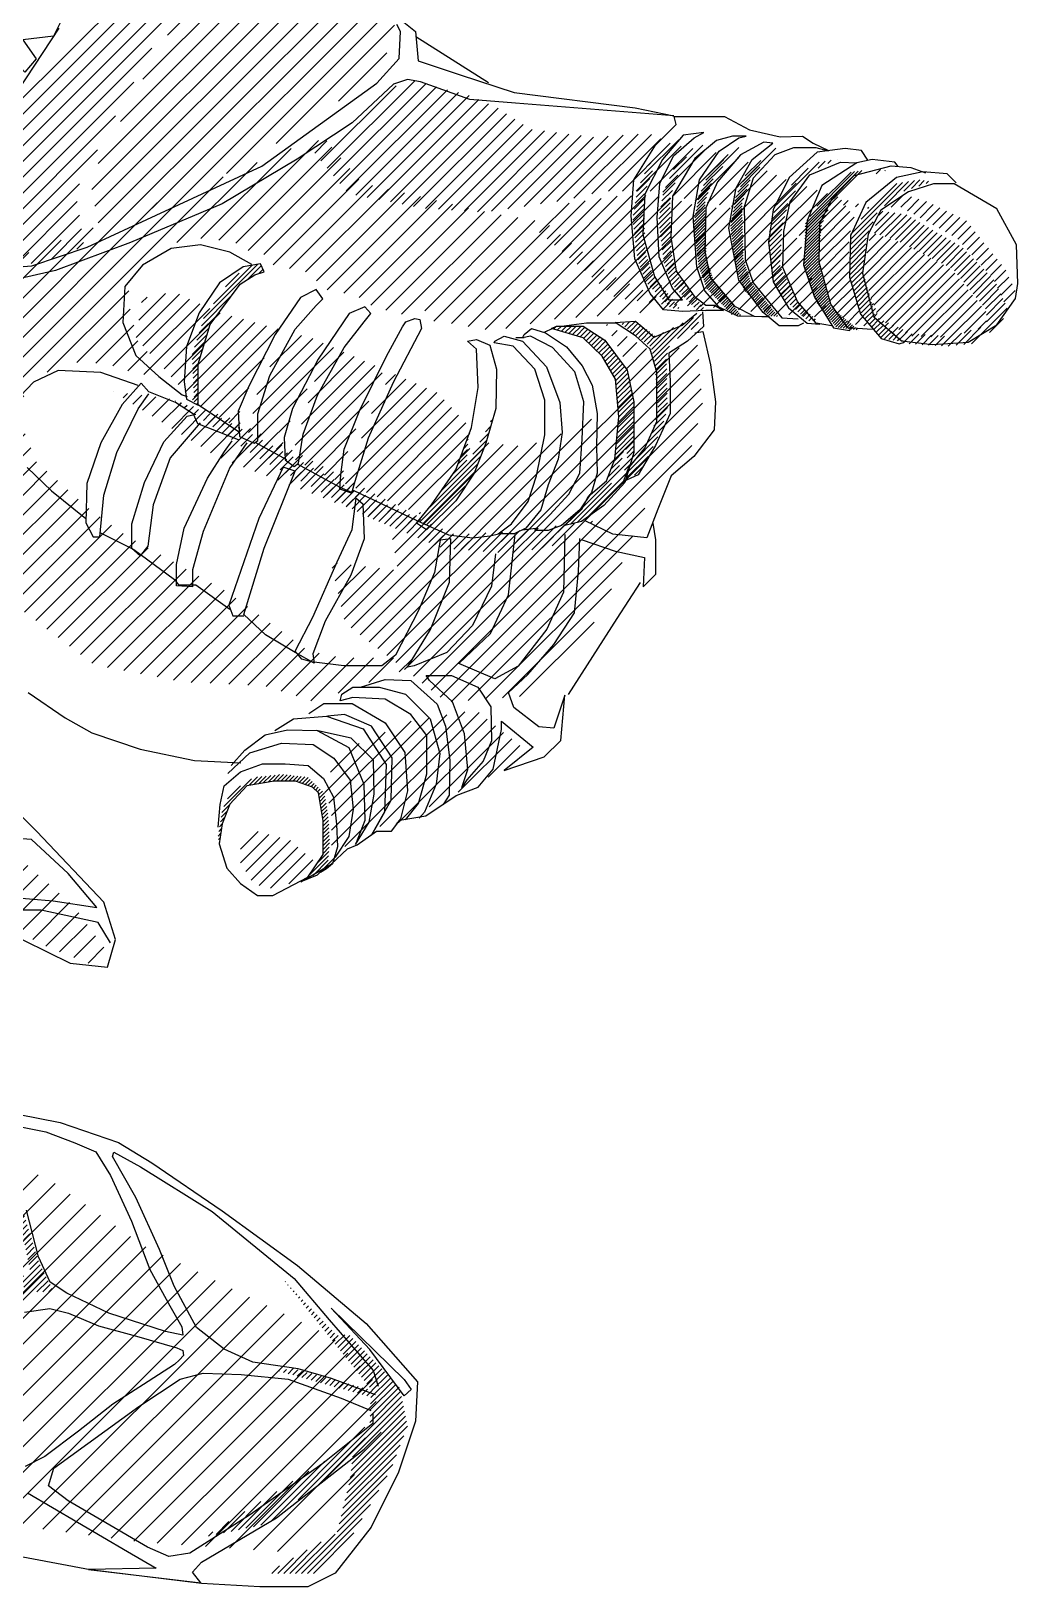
# Model space of a CAD drawing. Header units: inches. Extents: x -18 to 87, y 6 to 85.
# Drawn here: x 64.1 to 86.53, y 5.59 to 40.98 of the extents above; entities that cross this region are included whole.
import ezdxf

# ---------------------------------------------------------------- set-up
doc = ezdxf.new("R2010")
doc.units = ezdxf.units.IN
doc.header["$MEASUREMENT"] = 0
pattern_1 = [(45, (-13.605135, -34.95223), (-0.0561266, 0.0561266), [])]
pattern_2 = [(45, (-13.60513, -34.95223), (-0.1571545, 0.1571545), [])]
pattern_3 = [(45, (-89.8805, -12.918), (-0.2245064, 0.2245064), [])]

msp = doc.modelspace()

# ---------------------------------------------------------------- hatches: boundary and pattern name
h = msp.add_hatch()
h.set_pattern_fill('ANSI31', color=256, scale=2.032, style=0)
h.set_pattern_definition([(45, (-39.1276, -36.64692), (-0.17960512, 0.17960512), [])])
h.paths.add_polyline_path([(67.444, 41.711), (68.346, 42.848), (69.383, 43.526), (72.215, 45.793), (73.232, 47.154), (74.502, 48.115), (75.192, 48.75), (76.009, 48.768), (76.481, 48.605), (76.808, 48.169), (76.754, 47.39), (76.754, 47.045), (77.709, 48.23), (77.709, 49.163), (77.336, 49.77), (76.215, 49.863), (74.674, 49.303), (72.853, 47.95), (71.032, 46.271), (69.911, 45.291), (68.183, 43.611), (66.455, 42.911), (65.661, 41.605), (64.027, 39.739), (62.112, 36.846), (62.252, 35.819), (62.813, 35.726), (62.939, 35.647), (64.322, 35.701), (65.31, 36.078), (65.114, 37.345)])
h = msp.add_hatch()
h.set_pattern_fill('ANSI31', color=256, scale=2.54, style=0)
h.set_pattern_definition(pattern_3)
h.paths.add_polyline_path([(72.813, 42.368), (73.094, 43.301), (73.887, 44.141), (75.242, 45.354), (76.503, 46.754), (77.063, 47.5), (77.156, 48.247), (77.063, 48.713), (76.783, 49.04), (76.036, 49.133), (75.055, 48.666), (73.794, 47.733), (72.487, 46.194), (71.226, 45.26), (69.825, 44.001), (68.751, 43.208), (67.864, 42.088), (66.649, 39.895), (65.435, 37.609), (65.669, 36.396), (68.657, 37.795), (70.619, 39.008), (72.113, 40.222), (72.346, 41.061)])
h = msp.add_hatch()
h.set_pattern_fill('ANSI31', color=256, scale=1.778, style=0)
h.set_pattern_definition(pattern_2)
h.paths.add_polyline_path([(78.716, 38.387), (78.147, 38.656), (76.918, 38.566), (75.449, 38.746), (74.67, 39.255), (74.041, 39.525), (72.752, 39.854), (72.213, 39.674), (71.194, 38.626), (70.444, 38.327), (71.314, 37.279), (73.022, 36.949), (74.43, 36.859), (76.229, 37.129), (77.128, 37.339), (78.387, 37.339), (79.076, 37.129), (80.275, 36.949), (80.964, 36.74), (81.444, 36.32), (81.773, 36.35), (82.433, 37.039), (83.302, 36.919), (81.324, 37.578), (80.065, 38.147)])
h = msp.add_hatch()
h.set_pattern_fill('ANSI31', color=256, scale=2.54, style=0)
h.set_pattern_definition(pattern_3)
h.paths.add_polyline_path([(74.58, 36.834), (71.624, 37.522), (70.797, 38.513), (70.324, 38.443), (67.843, 37.404), (63.407, 35.698), (62.927, 34.525), (63.327, 33.112), (63.092, 31.892), (63.092, 29.755), (63.905, 27.798), (65.532, 26.564), (67.551, 26.173), (69.418, 26.083), (70.533, 25.722), (73.082, 26.616), (72.608, 26.719), (71.166, 26.719), (70.403, 26.884), (68.591, 28.201), (66.236, 29.521), (65.452, 30.086), (64.22, 31.182), (63.85, 32.097), (63.942, 32.745), (64.325, 33.139), (64.893, 33.452), (65.775, 33.422), (66.612, 33.154), (67.181, 33.321), (66.545, 33.857), (66.31, 34.827), (66.344, 35.529), (67.248, 36.131), (67.884, 36.265), (68.687, 36.198), (69.189, 35.897), (69.457, 35.897), (69.457, 35.696), (70.361, 35.496), (70.83, 35.094), (71.499, 34.961), (71.901, 34.693), (72.705, 34.492), (73.073, 34.626), (73.106, 34.392), (73.475, 34.358), (74.613, 34.158), (75.986, 34.425), (77.86, 34.559), (78.831, 34.693), (77.291, 35.429), (75.785, 36.633)])
h = msp.add_hatch()
h.set_pattern_fill('ANSI31', color=256, scale=0.635, style=0)
h.set_pattern_definition(pattern_1)
h.paths.add_polyline_path([(78.251, 37.859), (78.735, 38.374), (78.862, 38.537), (78.154, 37.968), (77.885, 37.369), (77.774, 36.722), (77.892, 35.772), (78.073, 35.271), (78.647, 34.677), (78.854, 34.663), (78.234, 35.44), (78.063, 35.962), (78.04, 36.872), (78.033, 37.248)])
h = msp.add_hatch()
h.set_pattern_fill('ANSI31', color=256, scale=0.635, style=0)
h.set_pattern_definition(pattern_1)
h.paths.add_polyline_path([(78.844, 37.809), (79.328, 38.323), (79.455, 38.486), (78.747, 37.917), (78.478, 37.318), (78.367, 36.672), (78.485, 35.721), (78.666, 35.22), (79.24, 34.627), (79.447, 34.612), (78.828, 35.389), (78.656, 35.911), (78.633, 36.822), (78.626, 37.198)])
h = msp.add_hatch()
h.set_pattern_fill('ANSI31', color=256, scale=0.381, style=0)
h.set_pattern_definition([(45, (-21.92022, -35.082925), (-0.03367596, 0.03367596), [])])
h.paths.add_polyline_path([(79.64, 37.707), (80.125, 38.221), (80.252, 38.385), (79.544, 37.816), (79.275, 37.217), (79.164, 36.57), (79.282, 35.62), (79.463, 35.119), (80.037, 34.525), (80.243, 34.511), (79.624, 35.288), (79.453, 35.81), (79.43, 36.72), (79.422, 37.096)])
h = msp.add_hatch()
h.set_pattern_fill('ANSI31', color=256, scale=0.381, style=0)
h.set_pattern_definition([(45, (-21.07977, -35.106964), (-0.03367596, 0.03367596), [])])
h.paths.add_polyline_path([(80.481, 37.683), (80.965, 38.197), (81.092, 38.361), (80.384, 37.792), (80.115, 37.193), (80.004, 36.546), (80.122, 35.596), (80.303, 35.095), (80.877, 34.501), (81.084, 34.487), (80.465, 35.264), (80.293, 35.786), (80.27, 36.696), (80.263, 37.072)])
h = msp.add_hatch()
h.set_pattern_fill('ANSI31', color=256, scale=0.635, style=0)
h.set_pattern_definition(pattern_1)
h.paths.add_polyline_path([(81.325, 37.14), (81.8, 37.769), (82.43, 38.068), (81.933, 37.979), (81.557, 37.703), (81.016, 36.985), (80.872, 36.334), (80.949, 35.362), (81.204, 34.887), (81.767, 34.39), (81.988, 34.379), (81.568, 34.766), (81.126, 35.627), (81.17, 36.488)])
h = msp.add_hatch()
h.set_pattern_fill('ANSI31', color=256, scale=2.54, style=0)
h.set_pattern_definition(pattern_3)
h.paths.add_polyline_path([(59.563, 31.463), (58.827, 32.868), (58.827, 33.47), (57.965, 36.079), (57.342, 37.59), (57.105, 36.583), (56.964, 35.723), (57.575, 35.706), (57.616, 35.478), (57.075, 34.354), (57.033, 33.855), (56.555, 32.731), (56.346, 32.69), (56.221, 33.023), (55.833, 33.178), (54.644, 31.99), (53.606, 31.19), (53.268, 30.693), (53.034, 29.79), (53.335, 28.653), (54.306, 27.616), (55.813, 26.846), (57.655, 25.374), (59.095, 23.735), (60.099, 22.664), (61.606, 21.627), (64.519, 20.122), (65.457, 19.754), (65.792, 20.088), (65.088, 21.058), (63.615, 22.363), (62.644, 23.501), (61.941, 25.608), (61.338, 27.783), (60.702, 29.389)])
h.paths.add_polyline_path([(56.015, 31.468), (55.851, 31.288), (55.884, 31.764), (55.769, 31.944), (56.031, 31.977), (56.13, 31.846)], flags=16)
h.paths.add_polyline_path([(55.407, 30.38), (55.019, 29.698), (54.798, 28.869), (54.724, 28.334), (54.374, 28.592), (53.858, 29.127), (54.466, 28.703), (54.706, 28.85), (54.853, 29.532), (55.149, 30.324), (55.075, 30.564), (55.315, 30.564)], flags=16)
h.paths.add_polyline_path([(59.593, 30.619), (59.944, 30.38), (59.925, 29.329), (59.851, 30.122)], flags=16)
h.paths.add_polyline_path([(56.255, 27.8), (56.31, 27.487), (56.052, 27.118), (56.108, 27.579), (56.034, 27.726)], flags=16)
h.paths.add_polyline_path([(57.767, 27.026), (58.044, 27.008), (58.155, 26.787), (57.952, 26.694), (57.823, 26.823)], flags=16)
h = msp.add_hatch()
h.set_pattern_fill('ANSI31', color=256, scale=0.635, style=0)
h.set_pattern_definition(pattern_1)
h.paths.add_polyline_path([(83.355, 36.887), (83.864, 37.312), (84.573, 37.552), (84.289, 37.595), (83.765, 37.51), (83.071, 36.845), (82.731, 36.364), (82.703, 35.359), (82.986, 34.538), (83.425, 33.986), (83.949, 33.915), (83.808, 34.029), (83.298, 34.453), (83.015, 35.5), (83.1, 36.321)])
h = msp.add_hatch()
h.set_pattern_fill('ANSI31', color=256, scale=1.778, style=0)
h.set_pattern_definition(pattern_2)
h.paths.add_polyline_path([(81.573, 36.189), (81.165, 36.692), (80.252, 36.956), (79.34, 36.956), (78.715, 37.172), (78.067, 37.244), (77.395, 37.22), (76.218, 37.052), (75.57, 36.476), (76.482, 35.709), (77.371, 34.917), (78.379, 34.773), (79.82, 34.677), (80.852, 34.557), (82.149, 34.461), (82.221, 34.629), (81.813, 35.421)])
h = msp.add_hatch()
h.set_pattern_fill('ANSI31', color=256, scale=1.27, style=0)
h.set_pattern_definition([(45, (-19.21847, -34.75186), (-0.1122532, 0.1122532), [])])
h.paths.add_polyline_path([(82.705, 36.382), (82.843, 36.708), (82.379, 37.322), (82.028, 36.658), (82.003, 35.78), (82.304, 34.715), (82.693, 34.326), (83.182, 34.251), (82.919, 34.602), (82.693, 35.479)])
h = msp.add_hatch()
h.set_pattern_fill('ANSI31', color=256, scale=1.27, style=0)
h.set_pattern_definition([(45, (-20.85483, -36.55287), (-0.1122532, 0.1122532), [])])
h.paths.add_polyline_path([(85.361, 36.668), (84.489, 37.093), (83.84, 37.296), (83.516, 37.033), (83.495, 36.972), (83.881, 36.972), (85.158, 36.263), (85.97, 35.351), (86.274, 34.702), (86.476, 35.067), (86.253, 35.553)])
h = msp.add_hatch()
h.set_pattern_fill('ANSI31', color=256, scale=0.889, style=0)
h.set_pattern_definition([(45, (-20.33772, -36.43131), (-0.07857724, 0.07857724), [])])
h.paths.add_polyline_path([(85.27, 36.06), (83.992, 36.81), (83.404, 36.891), (83.242, 36.384), (83.262, 36.384), (83.769, 36.222), (85.047, 35.574), (85.817, 34.642), (85.817, 34.277), (84.986, 34.034), (84.134, 34.095), (83.384, 34.439), (83.12, 35.128), (83.283, 34.439), (83.931, 33.872), (84.925, 33.811), (85.513, 33.872), (86.061, 34.236), (86.324, 34.601), (86.02, 35.29)])
h = msp.add_hatch()
h.set_pattern_fill('ANSI31', color=256, scale=1.27, style=0)
h.set_pattern_definition([(45, (-13.60513, -34.95223), (-0.1122532, 0.1122532), [])])
h.paths.add_polyline_path([(85.037, 35.553), (83.962, 36.141), (83.191, 36.404), (83.009, 35.472), (83.374, 34.419), (84.144, 34.034), (84.996, 34.014), (85.828, 34.257), (85.807, 34.601)])
h = msp.add_hatch()
h.set_pattern_fill('ANSI31', color=256, scale=1.905, style=0)
h.set_pattern_definition([(45, (-89.8805, -12.91799), (-0.1683798, 0.1683798), [])])
h.paths.add_polyline_path([(69.539, 33.821), (69.77, 34.19), (68.329, 34.588), (67.364, 35.047), (66.629, 34.909), (66.491, 33.991), (67.87, 32.476), (68.878, 31.914), (68.802, 32.002), (68.88, 32.527)])
h.paths.add_polyline_path([(72.128, 33.278), (70.489, 33.991), (69.986, 34.13), (69.706, 33.721), (69.237, 32.717), (69.042, 31.823), (70.673, 30.915), (72.925, 29.997), (74.074, 31.328), (74.074, 31.971), (73.338, 32.751), (72.29, 33.208), (71.772, 32.147), (71.259, 30.764), (71.192, 31.032), (71.415, 31.779), (72.063, 33.163)])
h.paths.add_polyline_path([(70.611, 33.23), (70.198, 31.868), (70.086, 31.5), (70.075, 31.288), (69.784, 31.478), (70.041, 32.281)], flags=16)
h = msp.add_hatch()
h.set_pattern_fill('ANSI31', color=256, scale=2.032, style=0)
h.set_pattern_definition([(45, (-13.60513, -34.95223), (-0.1796051, 0.1796051), [])])
h.paths.add_polyline_path([(78.03, 30.095), (78.63, 30.834), (79.092, 31.434), (79.369, 32.449), (79.231, 34.065), (78.841, 33.778), (78.201, 33.689), (77.152, 34.341), (77.66, 33.372), (77.337, 32.449), (76.505, 31.942), (75.351, 31.526), (74.427, 31.618), (73.041, 29.865), (68.653, 32.172), (67.174, 32.634), (65.973, 32.772), (68.329, 31.295), (72.256, 29.772), (72.44, 28.711), (70.916, 28.895), (71.239, 27.511), (72.487, 26.542), (73.549, 25.711), (75.304, 25.849), (76.321, 26.634), (77.152, 27.926), (77.522, 28.849)])
h = msp.add_hatch()
h.set_pattern_fill('ANSI31', color=256, scale=0.635, style=0)
h.set_pattern_definition([(45, (-16.881946, -32.61368), (-0.0561266, 0.0561266), [])])
h.paths.add_polyline_path([(79.242, 34.275), (79.362, 34.587), (79.121, 34.443), (78.305, 34.035), (77.825, 34.395), (77.513, 34.323), (78.185, 33.795), (78.281, 33.436), (78.353, 32.356), (78.209, 31.805), (77.729, 31.109), (77.633, 30.773), (77.969, 30.965), (78.425, 31.901), (78.569, 32.404), (78.545, 33.579), (78.641, 33.891)])
h = msp.add_hatch()
h.set_pattern_fill('ANSI31', color=256, scale=1.016, style=0)
h.set_pattern_definition([(45, (-13.60513, -34.95223), (-0.08980256, 0.08980256), [])])
h.paths.add_polyline_path([(71.398, 30.558), (68.491, 32.151), (67.335, 32.588), (69.304, 31.245), (71.679, 29.964), (73.461, 29.215), (75.087, 29.09), (75.962, 29.277), (76.9, 29.839), (74.993, 29.59), (73.742, 29.527)])
h = msp.add_hatch()
h.set_pattern_fill('ANSI31', color=256, scale=1.905, style=0)
h.set_pattern_definition([(45, (-96.5372, -10.63706), (-0.1683798, 0.1683798), [])])
h.paths.add_polyline_path([(75.367, 24.599), (74.215, 25.537), (72.721, 25.281), (71.057, 24.556), (70.758, 23.703), (70.929, 23.277), (70.929, 22.254), (72.038, 22.893), (72.678, 23.021), (73.319, 23.448), (74.3, 23.874)])
h = msp.add_hatch()
h.set_pattern_fill('ANSI31', color=256, scale=0.508, style=0)
h.set_pattern_definition([(45, (-13.605135, -34.95223), (-0.04490128, 0.04490128), [])])
h.paths.add_polyline_path([(70.395, 24.004), (69.815, 24.072), (69.168, 24.004), (68.64, 23.664), (68.452, 23.272), (68.35, 22.676), (68.378, 22.494), (68.447, 22.945), (68.621, 23.397), (69.003, 23.813), (69.629, 23.917), (70.115, 23.917), (70.497, 23.778), (70.634, 23.653), (70.741, 23.015), (70.741, 22.251), (70.393, 21.73), (70.684, 21.839), (70.855, 22.114), (70.889, 22.523), (70.855, 23.153), (70.77, 23.647)])
h = msp.add_hatch()
h.set_pattern_fill('ANSI31', color=256, scale=1.778, style=0)
h.set_pattern_definition(pattern_2)
h.paths.add_polyline_path([(70.53, 22.102), (69.997, 22.564), (69.251, 22.777), (68.877, 22.493), (68.824, 22.12), (69.162, 21.569), (69.695, 21.445), (70.345, 21.779)])
h = msp.add_hatch()
h.set_pattern_fill('ANSI31', color=256, scale=0.762, style=0)
h.set_pattern_definition([(45, (-15.02017, -7.82139), (-0.06735192, 0.06735192), [])])
h.paths.add_polyline_path([(60.718, 13.849), (60.227, 14.339), (60.087, 15.54), (59.682, 16.361), (59.858, 15.823), (60.019, 14.988), (60.087, 14.328), (59.925, 14.194), (59.251, 14.571), (57.082, 15.325), (56.92, 15.809), (56.448, 17.358), (55.721, 18.394), (56.354, 17.142), (56.61, 16.2), (56.704, 15.688), (56.57, 15.459), (56.691, 15.271), (56.502, 15.459), (56.246, 15.728), (53.719, 16.52), (53.325, 16.771), (53.134, 17.999), (52.573, 19.179), (52.06, 19.644), (50.431, 19.971), (50.448, 19.667), (52.02, 19.346), (52.544, 18.923), (52.781, 18.315), (52.967, 17.116), (53.086, 16.811), (52.629, 16.811), (50.532, 17.538), (50.346, 18.112), (50.211, 19.954), (49.738, 20.427), (47.7, 20.722), (47.805, 20.557), (49.707, 20.198), (50.066, 19.779), (50.111, 17.954), (49.991, 17.714), (48.524, 18.118), (47.64, 18.612), (46.98, 17.993), (47.636, 18.201), (49.364, 17.591), (49.856, 17.412), (49.573, 16.891), (49.111, 16.251), (49.736, 16.311), (50.213, 17.263), (53.029, 16.549), (53.163, 16.251), (52.152, 14.986), (52.177, 14.83), (53.431, 16.264), (54.371, 16.132), (56.259, 15.467), (56.586, 15.21), (56.796, 15.246), (56.738, 14.954), (55.277, 13.366), (54.888, 13.209), (46.253, 17.344), (45.413, 16.816), (44.916, 16.428), (45.009, 16.04), (47.029, 14.783), (47.418, 14.767), (47.263, 15.031), (45.305, 16.18), (45.398, 16.552), (46.206, 17.034), (46.812, 17.018), (48.754, 16.087), (49.112, 15.652), (49.656, 15.559), (51.365, 14.72), (52.111, 14.394), (53.462, 13.384), (54.621, 13.028), (54.327, 12.735), (53.879, 12.442), (54.93, 12.766), (55.502, 12.72), (57.599, 11.551), (57.461, 11.24), (56.926, 10.705), (57.893, 11.361), (60.31, 10.17), (60.31, 9.756), (60.915, 9.722), (62.193, 9.273), (63.609, 8.289), (62.4, 9.307), (61.398, 10.015), (61.416, 10.308), (63.799, 11.827), (64.104, 12.299), (64.618, 12.299), (64.275, 12.983), (63.59, 15.183), (64.08, 12.763), (64.006, 12.665), (63.42, 12.681)])
h.paths.add_polyline_path([(60.342, 13.495), (61.04, 13.472), (62.882, 12.661), (63.809, 12.455), (63.969, 12.398), (63.683, 11.941), (62.676, 11.563), (61.223, 10.306), (60.891, 10.169), (60.067, 10.432), (58.603, 11.495), (58.454, 11.323), (57.699, 11.415), (57.699, 11.609), (57.401, 11.849), (57.276, 12.078), (55.481, 13.054), (55.563, 13.5), (57.022, 15.068), (57.35, 14.949), (59.402, 14.202), (59.913, 13.956), (59.919, 13.678), (58.317, 11.849), (58.019, 11.758), (57.436, 11.895), (57.779, 11.62), (57.848, 11.472), (58.431, 11.426), (58.717, 12.101)], flags=16)
h = msp.add_hatch()
h.set_pattern_fill('ANSI31', color=256, scale=3.302, style=0)
h.set_pattern_definition([(45, (-9.69074, -19.8823), (-0.2918583, 0.2918583), [])])
h.paths.add_polyline_path([(72.041, 10.118), (70.964, 11.266), (66.655, 13.347), (64.428, 14.926), (60.909, 15.715), (56.887, 16.504), (54.66, 17.868), (55.594, 16.433), (61.34, 14.136), (63.063, 12.701), (63.135, 12.127), (59.831, 12.199), (56.815, 13.562), (53.726, 14.782), (51.428, 14.782), (50.71, 13.993), (48.268, 15.93), (43.958, 17.581), (48.124, 15.141), (50.566, 13.419), (52.362, 12.773), (54.947, 11.122), (57.461, 9.328), (59.903, 8.324), (63.351, 7.032), (66.655, 6.601), (69.815, 6.386), (71.251, 7.462)])
h = msp.add_hatch()
h.set_pattern_fill('ANSI31', color=256, scale=0.762, style=0)
h.set_pattern_definition([(45, (-18.93847, -17.82742), (-0.06735192, 0.06735192), [])])
h.paths.add_polyline_path([(72.661, 9.254), (72.482, 10.115), (71.322, 11.334), (71.055, 11.304), (69.835, 12.582), (71.858, 10.056), (70.043, 10.561), (69.716, 10.502), (71.828, 9.907), (71.798, 9.313), (70.787, 8.451), (68.05, 6.727), (69.478, 7.024), (71.412, 8.54), (71.352, 8.035), (71.055, 6.816), (69.448, 5.895), (70.132, 5.895), (70.638, 5.895), (71.441, 6.816), (72.274, 8.243)])

# ---------------------------------------------------------------- linework, layer by layer
for p, q in [((72.85, 40.855), (74.496, 39.811)), ((81.702, 36.527), (82.984, 37.809)), ((81.703, 36.597), (82.903, 37.796)), ((81.804, 36.764), (82.823, 37.783)), ((81.966, 36.994), (82.742, 37.77)), ((83.311, 37.732), (83.411, 37.832)), ((83.515, 37.801), (83.528, 37.815)), ((81.698, 36.389), (82.222, 36.913)), ((81.7, 36.458), (82.277, 37.036)), ((81.69, 36.111), (82.062, 36.484)), ((81.692, 36.181), (82.07, 36.559)), ((81.694, 36.25), (82.112, 36.668)), ((81.696, 36.319), (82.167, 36.791)), ((81.68, 35.765), (82.024, 36.108)), ((81.682, 35.834), (82.031, 36.184)), ((81.684, 35.903), (82.039, 36.259)), ((81.686, 35.973), (82.047, 36.334)), ((81.688, 36.042), (82.055, 36.409)), ((81.676, 35.626), (82.008, 35.958)), ((81.678, 35.696), (82.016, 36.033)), ((81.691, 35.574), (82, 35.883)), ((81.709, 35.524), (81.992, 35.808)), ((68.024, 34.441), (69.258, 35.676)), ((68.245, 34.775), (69.124, 35.653)), ((68.52, 35.162), (68.83, 35.472)), ((69.028, 35.333), (69.339, 35.644)), ((69.268, 35.461), (69.374, 35.567)), ((81.726, 35.474), (81.993, 35.741)), ((81.743, 35.424), (82.007, 35.688)), ((81.76, 35.374), (82.021, 35.635)), ((81.778, 35.324), (82.036, 35.582)), ((81.795, 35.274), (82.05, 35.529)), ((81.812, 35.224), (82.064, 35.476)), ((81.83, 35.173), (82.079, 35.423)), ((81.847, 35.123), (82.093, 35.37)), ((81.864, 35.073), (82.107, 35.317)), ((81.881, 35.023), (82.122, 35.264)), ((81.899, 34.973), (82.136, 35.211)), ((81.916, 34.923), (82.15, 35.158)), ((81.933, 34.873), (82.165, 35.105)), ((81.95, 34.823), (82.179, 35.052)), ((67.972, 34.277), (68.673, 34.978)), ((81.974, 34.779), (82.193, 34.999)), ((82.004, 34.742), (82.208, 34.946)), ((82.034, 34.704), (82.222, 34.893)), ((82.064, 34.667), (82.237, 34.84)), ((82.093, 34.629), (82.251, 34.787)), ((82.123, 34.592), (82.265, 34.734)), ((82.153, 34.554), (82.293, 34.694)), ((67.921, 34.113), (68.343, 34.535)), ((82.183, 34.517), (82.33, 34.664)), ((82.213, 34.479), (82.367, 34.633)), ((82.243, 34.442), (82.403, 34.602)), ((82.272, 34.404), (82.44, 34.572)), ((82.302, 34.367), (82.477, 34.541)), ((82.332, 34.329), (82.514, 34.511)), ((82.362, 34.291), (82.55, 34.48)), ((82.392, 34.254), (82.587, 34.449)), ((82.445, 34.24), (82.624, 34.419)), ((82.504, 34.232), (82.661, 34.388)), ((82.563, 34.224), (82.697, 34.358)), ((67.817, 33.786), (68.099, 34.068)), ((67.869, 33.949), (68.147, 34.227)), ((75.307, 34.005), (75.118, 34.005)), ((75.78, 34.137), (75.951, 34.213)), ((75.977, 34.2), (76.046, 34.269)), ((76.064, 34.174), (76.159, 34.269)), ((76.151, 34.149), (76.271, 34.269)), ((76.238, 34.124), (76.383, 34.269)), ((76.325, 34.099), (76.496, 34.269)), ((76.412, 34.074), (76.608, 34.269)), ((76.499, 34.048), (76.693, 34.242)), ((76.586, 34.023), (76.761, 34.198)), ((76.666, 33.991), (76.829, 34.153)), ((76.723, 33.936), (76.896, 34.109)), ((76.781, 33.881), (76.964, 34.065)), ((76.838, 33.826), (77.032, 34.02)), ((76.895, 33.771), (77.1, 33.976)), ((82.623, 34.216), (82.734, 34.327)), ((82.682, 34.208), (82.771, 34.296)), ((82.741, 34.2), (82.808, 34.266)), ((82.801, 34.191), (82.846, 34.236)), ((82.86, 34.183), (82.883, 34.206)), ((82.919, 34.175), (82.92, 34.177)), ((67.765, 33.508), (68.005, 33.748)), ((67.766, 33.622), (68.052, 33.908)), ((76.953, 33.716), (77.161, 33.924)), ((77.01, 33.661), (77.209, 33.86)), ((77.068, 33.607), (77.257, 33.796)), ((77.114, 33.541), (77.305, 33.732)), ((77.155, 33.469), (77.353, 33.668)), ((67.77, 33.402), (67.957, 33.589)), ((67.775, 33.295), (67.91, 33.429)), ((67.781, 33.188), (67.902, 33.309)), ((77.195, 33.398), (77.401, 33.604)), ((77.236, 33.326), (77.45, 33.54)), ((77.277, 33.255), (77.498, 33.476)), ((77.318, 33.184), (77.546, 33.411)), ((77.359, 33.112), (77.594, 33.347)), ((77.392, 33.033), (77.642, 33.283)), ((64.157, 32.992), (63.72, 32.531)), ((64.715, 33.259), (64.157, 32.992)), ((65.685, 33.21), (64.715, 33.259)), ((66.534, 32.919), (65.685, 33.21)), ((67.786, 33.081), (67.902, 33.197)), ((67.791, 32.974), (67.902, 33.085)), ((67.796, 32.867), (67.902, 32.973)), ((77.401, 32.93), (77.669, 33.198)), ((77.41, 32.827), (77.688, 33.105)), ((77.419, 32.723), (77.708, 33.012)), ((77.428, 32.62), (77.728, 32.92)), ((67.802, 32.76), (67.902, 32.86)), ((67.807, 32.653), (67.902, 32.748)), ((67.812, 32.546), (67.902, 32.636)), ((77.438, 32.517), (77.747, 32.827)), ((77.447, 32.414), (77.767, 32.734)), ((77.456, 32.311), (77.786, 32.641)), ((67.866, 32.488), (67.902, 32.524)), ((67.902, 32.486), (68.836, 31.853)), ((77.428, 31.835), (77.806, 32.212)), ((77.441, 31.959), (77.806, 32.324)), ((77.453, 32.084), (77.806, 32.437)), ((77.465, 32.208), (77.806, 32.549)), ((74.43, 31.867), (74.545, 31.982)), ((74.549, 32.099), (74.59, 32.139)), ((77.392, 31.461), (77.806, 31.875)), ((77.404, 31.586), (77.806, 31.988)), ((77.416, 31.71), (77.806, 32.1)), ((69.203, 31.62), (69.904, 31.237)), ((73.937, 31.486), (74.03, 31.579)), ((74.004, 31.665), (74.037, 31.699)), ((74.141, 31.353), (74.455, 31.667)), ((74.306, 31.631), (74.5, 31.824)), ((77.38, 31.337), (77.806, 31.763)), ((77.614, 31.459), (77.806, 31.651)), ((77.642, 31.374), (77.806, 31.539)), ((73.165, 30.153), (74.323, 31.311)), ((73.437, 30.537), (74.394, 31.494)), ((73.688, 30.9), (74.008, 31.221)), ((73.804, 31.128), (74.016, 31.34)), ((73.87, 31.307), (74.023, 31.46)), ((77.283, 31.016), (77.535, 31.267)), ((77.353, 31.198), (77.57, 31.415)), ((77.652, 31.272), (77.806, 31.426)), ((77.658, 31.166), (77.77, 31.279)), ((64.011, 31.053), (64.569, 30.519)), ((70.154, 31.137), (71.121, 30.603)), ((72.939, 29.814), (74.251, 31.127)), ((73.016, 29.78), (74.18, 30.943)), ((76.517, 29.8), (77.644, 30.927)), ((76.66, 30.168), (77.387, 30.895)), ((77.213, 30.833), (77.474, 31.095)), ((77.593, 30.989), (77.721, 31.117)), ((64.569, 30.519), (65.345, 29.889)), ((71.121, 30.603), (71.388, 30.487)), ((71.388, 30.487), (71.421, 30.537)), ((71.421, 30.537), (72.889, 29.837)), ((73.093, 29.745), (73.972, 30.624)), ((76.367, 29.763), (77.299, 30.695)), ((76.747, 29.919), (77.569, 30.74)), ((76.789, 30.409), (76.814, 30.435)), ((72.889, 29.837), (73.59, 29.52)), ((65.661, 29.574), (66.437, 29.186)), ((73.59, 29.52), (74.134, 29.451)), ((74.134, 29.451), (74.54, 29.497)), ((74.54, 29.497), (74.725, 29.543)), ((75.269, 29.635), (75.572, 29.673)), ((66.437, 29.186), (67.359, 28.507)), ((67.359, 28.507), (67.456, 28.386)), ((67.456, 28.386), (67.844, 28.386)), ((67.844, 28.386), (68.621, 27.829)), ((77.425, 27.619), (77.955, 28.437)), ((76.317, 25.886), (77.425, 27.619)), ((63.084, 16.48), (64.761, 16.153)), ((62.96, 16.233), (64.434, 15.942)), ((64.434, 15.942), (65.099, 15.693)), ((64.761, 16.153), (66.089, 15.696)), ((65.099, 15.693), (65.577, 15.486)), ((66.089, 15.696), (66.85, 15.233)), ((65.577, 15.486), (65.909, 14.946)), ((65.953, 15.376), (65.986, 15.476)), ((66.485, 14.445), (65.953, 15.376)), ((65.986, 15.476), (66.585, 15.144)), ((66.85, 15.233), (68.446, 14.144)), ((65.909, 14.946), (66.387, 13.908)), ((66.585, 15.144), (68.216, 14.129)), ((64.268, 13.099), (63.998, 14.157)), ((67.018, 13.265), (66.485, 14.445)), ((66.387, 13.908), (66.802, 12.808)), ((68.216, 14.129), (70.08, 12.6)), ((68.446, 14.144), (70.158, 12.9)), ((64.538, 12.518), (64.268, 13.099)), ((67.355, 12.427), (67.018, 13.265)), ((66.802, 12.808), (67.259, 11.978)), ((70.158, 12.9), (71.715, 11.577)), ((64.912, 12.269), (64.538, 12.518)), ((67.862, 11.49), (67.355, 12.427)), ((70.08, 12.6), (70.88, 11.664)), ((65.868, 11.812), (64.912, 12.269)), ((63.955, 11.84), (64.531, 11.919)), ((64.531, 11.919), (64.95, 11.814)), ((64.95, 11.814), (65.632, 11.526)), ((67.155, 11.397), (65.868, 11.812)), ((67.259, 11.978), (67.529, 11.501)), ((71.803, 10.99), (70.924, 11.928)), ((70.924, 11.928), (72.58, 10.302)), ((65.632, 11.526), (66.496, 11.291)), ((67.55, 11.314), (67.155, 11.397)), ((67.529, 11.501), (67.55, 11.314)), ((68.488, 10.999), (67.862, 11.49)), ((70.88, 11.664), (71.877, 10.507)), ((71.715, 11.577), (72.883, 10.255)), ((66.496, 11.291), (67.413, 11.029)), ((67.413, 11.029), (67.552, 10.962)), ((69.143, 10.701), (68.488, 10.999)), ((72.58, 9.936), (71.803, 10.99)), ((67.361, 10.644), (66.76, 10.26)), ((67.479, 10.753), (67.361, 10.644)), ((67.57, 10.853), (67.479, 10.753)), ((67.552, 10.962), (67.57, 10.853)), ((70.171, 10.552), (69.143, 10.701)), ((66.551, 9.689), (67.49, 10.314)), ((67.49, 10.314), (68.011, 10.448)), ((68.011, 10.448), (68.875, 10.418)), ((68.875, 10.418), (69.947, 10.314)), ((69.947, 10.314), (71.154, 9.883)), ((70.93, 10.329), (70.171, 10.552)), ((71.928, 9.957), (70.93, 10.329)), ((71.877, 10.507), (71.994, 10.155)), ((72.58, 10.302), (72.742, 10.082)), ((66.76, 10.26), (65.958, 9.747)), ((72.742, 10.082), (72.58, 9.936)), ((72.883, 10.255), (72.844, 9.361)), ((64.615, 8.29), (66.551, 9.689)), ((65.958, 9.747), (65.177, 9.131)), ((71.154, 9.883), (71.824, 9.6)), ((71.869, 9.302), (70.737, 8.394)), ((71.869, 9.54), (71.869, 9.302)), ((72.844, 9.361), (72.455, 8.194)), ((65.177, 9.131), (64.417, 8.556)), ((71.675, 8.722), (72.062, 9.109)), ((64.417, 8.556), (63.965, 8.33)), ((69.679, 7.159), (71.675, 8.722)), ((64.496, 7.888), (64.615, 8.29)), ((70.737, 8.394), (69.068, 7.219)), ((72.455, 8.194), (71.832, 6.949)), ((64.943, 7.546), (64.496, 7.888)), ((64.02, 7.729), (66.294, 6.394)), ((66.745, 6.489), (64.943, 7.546)), ((69.068, 7.219), (67.713, 6.356)), ((67.973, 6.152), (69.679, 7.159)), ((71.832, 6.949), (71.015, 5.899)), ((66.294, 6.394), (66.942, 6.016)), ((67.236, 6.281), (66.745, 6.489)), ((65.448, 5.977), (63.385, 6.366)), ((67.713, 6.356), (67.236, 6.281)), ((67.773, 5.921), (67.973, 6.152)), ((66.942, 6.016), (65.408, 5.984)), ((65.408, 5.984), (67.962, 5.68)), ((67.979, 5.666), (65.448, 5.977)), ((67.962, 5.68), (67.773, 5.921)), ((69.302, 5.588), (67.979, 5.666)), ((71.015, 5.899), (70.392, 5.588)), ((70.392, 5.588), (69.302, 5.588))]:
    msp.add_line(p, q)
for points in [[(64.733, 41.049), (63.612, 39.343), (62.545, 37.717), (62.065, 36.89), (61.904, 36.33), (61.958, 35.93), (62.278, 35.664), (63.025, 35.557), (64.119, 35.637), (65.373, 36.064), (69.349, 37.903), (71.964, 39.796), (72.471, 40.356), (72.498, 40.969), (72.417, 41.129)], [(64.783, 41.213), (64.61, 40.866), (63.915, 40.779), (64.219, 40.346), (63.959, 40.042), (63.481, 40.563), (63.395, 41.256)], [(72.578, 41.182), (72.844, 40.969), (72.898, 40.303), (73.858, 39.983), (75.086, 39.583), (77.834, 39.236), (78.715, 39.05), (75.112, 39.343), (74.072, 39.423), (72.951, 39.823), (72.658, 39.876), (72.337, 39.769), (71.404, 38.89), (70.149, 38.063), (68.442, 37.05), (66.36, 36.17), (64.653, 35.531), (63.959, 35.371)], [(81.659, 34.335), (81.537, 34.274), (81.109, 34.274), (80.742, 34.579), (80.191, 35.312), (79.967, 36.494), (80.13, 37.41), (80.497, 38.062), (80.966, 38.429), (80.762, 38.449), (80.232, 38.164), (79.702, 37.553), (79.437, 36.962), (79.417, 35.964), (79.539, 35.373), (80.09, 34.722), (80.538, 34.498), (80.885, 34.477), (80.171, 34.498), (79.743, 34.701), (79.417, 35.068), (79.233, 35.618), (79.152, 36.759), (79.295, 37.594), (79.743, 38.245), (80.191, 38.551), (80.355, 38.592), (80.049, 38.592), (79.682, 38.49), (79.193, 38.082), (78.683, 37.227), (78.642, 36.29), (78.764, 35.516), (79.172, 34.946), (79.437, 34.742), (79.641, 34.742), (79.845, 34.62), (79.437, 34.62), (78.907, 34.599), (78.479, 34.64), (78.173, 35.007), (77.827, 35.801), (77.745, 36.779), (77.806, 37.594), (78.296, 38.388), (78.764, 38.856), (78.724, 39.04), (79.865, 39.04), (80.436, 38.734), (81.129, 38.571), (81.639, 38.592), (81.884, 38.429), (82.23, 38.266)], [(82.23, 38.245), (81.945, 38.327), (81.435, 38.327), (81.007, 38.164), (80.518, 37.634), (80.314, 36.983), (80.334, 35.781), (80.518, 35.251), (81.17, 34.457), (81.537, 34.437)], [(83.12, 38.04), (82.976, 38.265), (82.607, 38.306), (81.972, 38.224), (81.337, 37.651), (80.968, 36.914), (80.865, 36.177), (80.968, 35.276), (81.316, 34.682), (81.746, 34.334), (82.033, 34.313)], [(82.3, 34.272), (81.951, 34.334), (81.521, 34.825), (81.193, 35.603), (81.214, 36.422), (81.357, 37.098), (81.808, 37.712), (82.505, 37.999), (82.874, 37.979)], [(83.816, 37.897), (83.734, 37.999), (83.222, 38.06), (82.874, 37.979), (82.074, 37.467), (81.746, 36.668), (81.664, 35.665), (81.91, 34.928), (82.341, 34.231), (82.71, 34.17), (82.751, 34.252)], [(83.222, 34.19), (82.669, 34.231), (82.279, 34.764), (82.013, 35.726), (82.033, 36.607), (82.32, 37.18), (82.812, 37.692), (83.652, 37.917), (84.103, 37.876), (84.431, 37.753)], [(85.128, 37.528), (84.923, 37.733), (84.37, 37.774), (83.775, 37.651), (83.079, 37.078), (82.73, 36.32), (82.71, 35.378), (82.956, 34.539), (83.427, 33.986), (83.837, 33.863), (83.96, 33.904)], [(69.12, 35.669), (68.619, 35.953), (67.952, 36.119), (67.285, 36.036), (66.635, 35.653), (66.234, 35.169), (66.184, 34.353), (66.485, 33.603), (67.002, 33.12), (67.535, 32.703), (67.652, 32.67)], [(76.159, 34.269), (76.727, 34.345), (77.427, 34.345)], [(79.361, 34.592), (79.391, 34.258), (79.026, 33.923), (78.6, 33.65), (78.63, 33.011), (78.63, 32.281), (78.295, 31.551), (77.899, 30.882), (77.565, 30.73), (77.686, 31.034), (78.052, 31.49), (78.326, 32.098), (78.326, 33.224), (78.173, 33.741), (77.839, 34.045), (77.382, 34.349), (77.839, 34.38), (78.265, 34.015), (78.904, 34.288), (79.239, 34.562)], [(79.194, 34.114), (79.369, 34.143), (79.543, 33.389), (79.659, 32.548), (79.63, 31.91), (79.165, 31.3), (78.652, 30.86), (78.347, 30.106), (78.102, 29.455), (77.327, 29.536), (76.695, 29.841)], [(68.815, 31.683), (67.893, 32.047), (67.796, 32.265), (67.383, 32.531), (66.777, 32.774), (66.607, 32.968), (66.17, 32.483), (65.685, 31.61), (65.37, 30.689), (65.345, 29.792), (65.515, 29.477), (65.661, 29.477), (65.758, 30.422), (66.049, 31.392), (66.534, 32.386), (66.777, 32.725)], [(67.942, 32.071), (67.262, 31.271), (66.874, 30.204), (66.753, 29.259), (66.583, 29.041), (66.389, 29.21), (66.389, 29.768), (66.68, 30.713), (67.117, 31.634), (67.65, 32.216), (67.844, 32.265)], [(69.009, 31.61), (68.621, 31.053), (68.014, 29.598), (67.772, 28.726), (67.772, 28.338), (67.408, 28.362), (67.408, 28.847), (67.578, 29.671), (68.111, 30.81), (68.5, 31.416), (68.669, 31.659)], [(74.66, 29.091), (74.567, 28.353), (74.136, 27.461), (73.552, 26.847), (72.813, 26.539), (72.66, 26.509), (73.183, 27.369), (73.613, 28.445), (73.644, 29.429), (73.398, 29.398), (73.275, 28.66), (72.906, 27.8), (72.383, 26.785), (72.075, 26.539), (71.214, 26.539), (70.475, 26.631), (70.26, 26.693), (70.106, 26.877), (70.506, 27.646), (71.06, 28.906), (71.398, 29.644), (71.49, 30.351), (71.644, 30.228), (71.675, 29.429), (71.367, 28.599), (70.783, 27.554), (70.506, 26.816), (70.537, 26.601), (70.106, 26.847), (69.429, 27.246), (68.937, 27.707), (69.398, 29.214), (70.106, 30.966), (69.829, 31.058), (69.275, 29.89), (68.598, 27.923), (68.691, 27.677), (68.937, 27.677)], [(76.628, 29.408), (77.379, 29.148), (78.043, 29.004), (78.014, 28.34), (78.303, 28.629), (78.303, 29.408), (78.245, 29.783)], [(68.576, 24.093), (69.077, 24.562), (69.796, 24.78), (70.514, 24.749), (70.983, 24.437), (71.358, 23.937), (71.421, 23.281), (71.327, 22.657), (71.015, 22.188), (70.608, 21.782), (70.233, 21.626), (70.921, 22.032), (71.296, 22.376), (71.515, 22.469), (71.952, 22.782), (72.296, 22.782), (72.484, 23.031), (73.078, 23.125), (73.765, 23.594), (74.265, 23.781), (74.609, 24.187), (74.797, 25.093), (74.797, 25.28), (75.516, 24.687), (74.859, 24.156), (75.766, 24.468), (76.141, 24.843), (76.235, 25.873), (75.985, 25.124), (75.641, 25.155), (75.078, 25.592), (74.953, 25.936), (75.391, 26.342), (75.985, 27.029), (76.453, 27.747), (76.547, 28.684), (76.579, 29.434)], [(76.235, 29.527), (76.203, 28.216), (75.828, 27.372), (75.172, 26.529), (74.641, 26.248), (73.828, 26.592), (74.547, 27.279), (74.953, 28.153), (75.109, 29.527)], [(71.592, 26.053), (72.152, 26.227), (72.732, 26.207), (73.332, 25.666), (73.525, 25.164), (73.622, 24.391), (73.603, 23.599), (73.467, 23.387)], [(64.036, 25.933), (64.876, 25.356), (65.48, 25.015), (66.583, 24.647), (67.818, 24.385), (68.868, 24.332)], [(72.616, 23.039), (72.906, 23.406), (73.1, 24.082), (73.1, 24.952), (72.732, 25.435), (72.152, 25.782), (71.418, 25.821), (71.128, 25.744), (71.166, 25.898), (71.418, 26.053), (72.017, 26.053), (72.616, 25.898), (73.177, 25.338), (73.39, 24.546), (73.313, 23.85), (73.042, 23.213), (72.926, 23.078)], [(70.412, 25.454), (70.76, 25.686), (71.398, 25.686), (72.152, 25.241), (72.597, 24.565), (72.655, 23.696), (72.5, 23.058), (72.404, 22.942)], [(69.639, 25.068), (70.064, 25.338), (70.818, 25.396), (71.65, 25.106), (72.172, 24.295), (72.133, 23.213), (71.843, 22.691), (72.288, 23.483), (72.307, 24.449), (71.843, 25.164), (71.224, 25.435), (70.838, 25.396)], [(68.653, 24.275), (68.962, 24.623), (69.426, 24.971), (69.929, 25.087), (70.605, 25.068), (71.321, 24.681), (71.669, 23.85), (71.688, 23.02), (71.476, 22.479), (71.785, 22.981), (71.901, 23.619), (71.882, 24.391), (71.379, 24.894), (70.586, 25.068)], [(65.907, 20.237), (65.628, 20.7), (64.329, 20.979), (63.092, 20.979), (63.587, 20.484), (62.597, 21.01), (61.174, 21.906), (61.05, 22.493), (60.463, 22.493), (60.122, 22.74), (58.792, 23.729), (58.235, 24.347), (58.421, 24.409), (60.896, 24.316), (60.988, 22.833), (60.091, 22.833)], [(68.358, 22.867), (68.396, 23.386), (68.488, 23.812), (68.859, 24.127), (69.36, 24.313), (69.879, 24.313), (70.398, 24.275), (70.75, 23.979), (70.973, 23.553), (71.047, 22.942), (71.066, 22.423), (70.954, 22.034), (70.818, 21.924), (70.684, 21.839)], [(62.888, 20.807), (64.991, 19.779), (65.842, 19.689), (66.021, 20.315), (65.752, 21.165), (64.23, 22.775), (63.246, 23.759)]]:
    msp.add_lwpolyline(points)
for points in [[(79.396, 38.673), (78.928, 38.612), (78.459, 38.062), (78.051, 37.268), (78.01, 36.351), (78.275, 35.394), (78.601, 34.864), (78.907, 34.864), (78.683, 35.129), (78.377, 35.842), (78.336, 36.738), (78.398, 37.512), (78.703, 38.144), (79.172, 38.551)], [(86.534, 35.235), (86.502, 36.117), (86.056, 36.933), (85.089, 37.507), (84.619, 37.507), (84.044, 37.325), (83.417, 36.907), (83.13, 36.359), (82.999, 35.471), (83.261, 34.479), (83.888, 33.931), (84.593, 33.853), (85.403, 33.905), (86.056, 34.297), (86.483, 34.893)], [(69.403, 35.503), (69.32, 35.686), (68.92, 35.619), (68.386, 35.253), (67.919, 34.569), (67.635, 33.803), (67.585, 33.003), (67.635, 32.603), (67.902, 32.47), (67.902, 33.403), (68.169, 34.303), (68.853, 35.219), (69.186, 35.436)], [(70.735, 34.889), (70.584, 35.1), (70.223, 34.919), (69.651, 34.077), (69.048, 32.903), (68.807, 32.331), (68.837, 31.759), (69.169, 31.609), (69.259, 31.669), (69.259, 32.271), (69.53, 33.144), (70.102, 34.197), (70.584, 34.739)], [(71.824, 34.553), (71.691, 34.704), (71.332, 34.553), (70.631, 33.513), (70.044, 32.397), (69.855, 31.735), (69.874, 31.224), (70.082, 31.073), (70.177, 31.148), (70.29, 31.81), (70.612, 32.699), (71.218, 33.778), (71.672, 34.364)], [(72.619, 34.364), (72.827, 34.44), (72.941, 34.421), (72.979, 34.213), (72.335, 32.983), (71.767, 31.716), (71.464, 30.732), (71.388, 30.468), (71.123, 30.562), (71.142, 30.884), (71.218, 31.47), (71.578, 32.359), (72.183, 33.588), (72.543, 34.25)], [(74.644, 33.929), (74.853, 34.042), (75.269, 33.929), (75.818, 33.343), (76.121, 32.529), (76.178, 31.848), (76.083, 31.243), (75.856, 30.657), (75.686, 30.089), (75.345, 29.673), (75.08, 29.541), (74.72, 29.541), (75.023, 29.768), (75.402, 30.278), (75.591, 30.865), (75.78, 31.792), (75.78, 32.586), (75.553, 33.286), (75.061, 33.815), (74.625, 33.891), (74.625, 33.891)], [(75.307, 34.08), (75.477, 34.213), (75.799, 34.118), (76.272, 33.796), (76.632, 33.361), (76.859, 32.926), (76.973, 32.283), (76.954, 31.527), (76.973, 30.921), (76.84, 30.486), (76.575, 30.089), (76.159, 29.73), (75.856, 29.616), (75.553, 29.616), (75.591, 29.673), (75.894, 29.976), (76.329, 30.449), (76.575, 30.921), (76.632, 31.697), (76.67, 32.548), (76.462, 33.229), (75.951, 33.778), (75.458, 34.042), (75.269, 34.005)], [(76.083, 34.269), (76.651, 34.269), (77.143, 33.948), (77.654, 33.267), (77.806, 32.548), (77.806, 31.394), (77.598, 30.713), (77.124, 30.184), (76.613, 29.824), (76.235, 29.73), (76.632, 30.108), (76.765, 30.392), (77.181, 30.751), (77.37, 31.243), (77.465, 32.208), (77.389, 33.059), (77.086, 33.588), (76.651, 34.005), (75.932, 34.213), (76.045, 34.269)], [(74.02, 33.929), (74.228, 33.967), (74.531, 33.834), (74.682, 33.286), (74.663, 32.397), (74.436, 31.602), (74.171, 30.921), (73.755, 30.297), (73.092, 29.635), (72.865, 29.787), (73.206, 30.203), (73.755, 30.997), (74.114, 31.962), (74.266, 32.87), (74.228, 33.74)], [(73.08, 26.323), (73.661, 26.323), (74.26, 26.053), (74.55, 25.608), (74.569, 24.836), (74.376, 24.372), (74.009, 23.947), (73.893, 23.773), (74.028, 24.179), (73.951, 24.99), (73.68, 25.724), (73.158, 26.207)], [(70.497, 23.778), (70.115, 23.917), (69.629, 23.917), (69.003, 23.813), (68.621, 23.397), (68.447, 22.945), (68.378, 22.494), (68.551, 21.938), (68.864, 21.591), (69.246, 21.313), (69.594, 21.313), (70.393, 21.73), (70.741, 22.251), (70.741, 23.015), (70.634, 23.653)], [(61.421, 22.586), (61.576, 21.751), (62.597, 21.288), (63.525, 21.288), (64.607, 21.195), (65.597, 21.04), (64.948, 21.813), (64.113, 22.586), (63.277, 22.648)]]:
    msp.add_lwpolyline(points, close=True)

doc.saveas('drawing.dxf')
